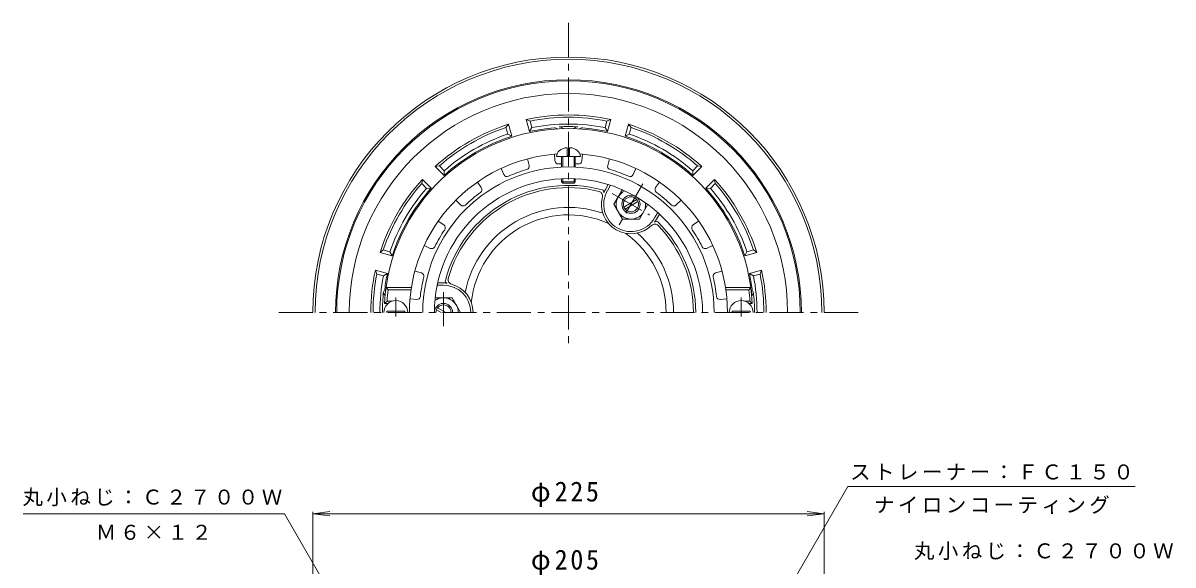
# Model space of a CAD drawing. Units: millimetres, scale not verified. Extents: x -287 to 223, y -346 to 366.
# Drawn here: x -283 to 223, y 127 to 366 of the extents above; entities that cross this region are included whole.
import ezdxf

# ---------------------------------------------------------------- set-up
doc = ezdxf.new("R2010")
doc.units = ezdxf.units.MM
doc.header["$LTSCALE"] = 3
doc.linetypes.add('CHAIN1', pattern=[8, 5, -1, 1, -1])
for name, color, linetype, lineweight in [('0-0', 3, 'Continuous', 9), ('0-1', 2, 'Continuous', 9), ('0-2', 6, 'Continuous', 5), ('0-4', 7, 'Continuous', 9), ('0-5', 7, 'Continuous', 9)]:
    doc.layers.add(name, color=color, linetype=linetype, lineweight=lineweight)
doc.styles.add('ＭＳ ゴシック', font='')
doc.styles.get('ＭＳ ゴシック').set_extended_font_data('MS Gothic')

msp = doc.modelspace()

# ---------------------------------------------------------------- linework, layer by layer
at = {"layer": '0-0', "linetype": 'CHAIN1'}
for p, q in [((-43.438, 365.638), (-43.438, 223.138)), ((-170.938, 238.138), (84.062, 238.138))]:
    msp.add_line(p, q, dxfattribs=at)
at = {"layer": '0-0'}
for radius, start, end in [(112.5, 0, 180), (111.5, 0, 180), (46.276, 70.96222, 169.0378), (42.99, 65.8652, 174.13472), (42.99, 0, 54.13478), (46.276, 0, 49.0378)]:
    msp.add_arc((-43.438, 238.138), radius, start, end, dxfattribs=at)
at = {"layer": '0-1'}
for p, q in [((-69.795, 321.049), (-70.963, 319.614)), ((-70.185, 316.71), (-70.963, 319.614)), ((-68.37, 315.731), (-69.795, 321.049)), ((-60.642, 317.801), (-62.068, 323.12)), ((-60.338, 322.461), (-62.068, 323.12)), ((-59.56, 319.557), (-60.642, 317.801)), ((-59.56, 319.557), (-60.338, 322.461)), ((-27.316, 319.557), (-26.538, 322.461)), ((-26.233, 317.801), (-27.316, 319.557)), ((-24.808, 323.12), (-26.538, 322.461)), ((-26.233, 317.801), (-24.808, 323.12)), ((-18.506, 315.731), (-17.081, 321.049)), ((-15.912, 319.614), (-17.081, 321.049)), ((-16.69, 316.71), (-15.912, 319.614)), ((-68.37, 315.731), (-70.185, 316.71)), ((-16.69, 316.71), (-18.506, 315.731)), ((-100.235, 302.714), (-102.063, 302.42)), ((-98.169, 298.526), (-102.063, 302.42)), ((-98.11, 300.588), (-100.235, 302.714)), ((-98.11, 300.588), (-98.169, 298.526)), ((11.234, 300.588), (13.36, 302.714)), ((11.293, 298.526), (11.234, 300.588)), ((11.293, 298.526), (15.187, 302.42)), ((15.187, 302.42), (13.36, 302.714)), ((-107.72, 296.763), (-108.014, 294.936)), ((-105.888, 292.81), (-108.014, 294.936)), ((-103.826, 292.869), (-107.72, 296.763)), ((-27.196, 292.269), (-25.921, 294.478)), ((-26.33, 291.769), (-24.947, 294.166)), ((16.95, 292.869), (20.844, 296.763)), ((19.012, 292.81), (21.138, 294.936)), ((21.138, 294.936), (20.844, 296.763)), ((-103.826, 292.869), (-105.888, 292.81)), ((19.012, 292.81), (16.95, 292.869)), ((-5.546, 279.769), (-4.162, 282.166)), ((-4.679, 279.269), (-3.404, 281.478)), ((-124.914, 265.663), (-126.349, 264.495)), ((-121.031, 263.07), (-126.349, 264.495)), ((-122.01, 264.885), (-124.914, 265.663)), ((-122.01, 264.885), (-121.031, 263.07)), ((34.155, 263.07), (35.134, 264.885)), ((34.155, 263.07), (39.474, 264.495)), ((35.134, 264.885), (38.038, 265.663)), ((39.474, 264.495), (38.038, 265.663)), ((-123.101, 255.343), (-128.42, 256.768)), ((-127.761, 255.038), (-128.42, 256.768)), ((-124.857, 254.26), (-127.761, 255.038)), ((-124.857, 254.26), (-123.101, 255.343)), ((36.226, 255.343), (41.544, 256.768)), ((37.981, 254.26), (36.226, 255.343)), ((37.981, 254.26), (40.885, 255.038)), ((40.885, 255.038), (41.544, 256.768)), ((-98.438, 250.138), (-101.205, 250.138)), ((-98.438, 251.138), (-100.988, 251.138))]:
    msp.add_line(p, q, dxfattribs=at)
at = {"layer": '0-1', "color": 4, "linetype": 'CHAIN1'}
for p, q in [((-10.686, 294.865), (-21.191, 276.671)), ((-24.161, 290.517), (-7.715, 281.022)), ((-98.438, 232.138), (-98.438, 247.633))]:
    msp.add_line(p, q, dxfattribs=at)
at = {"layer": '0-1', "color": 4}
for p, q in [((-23.438, 285.769), (-19.685, 292.269)), ((-19.033, 284.56), (-13.342, 287.845)), ((-18.533, 283.694), (-12.842, 286.979)), ((-8.438, 285.769), (-12.191, 279.269)), ((-102.188, 244.633), (-94.682, 244.633)), ((-90.935, 238.143), (-94.682, 244.633)), ((-99.438, 238.138), (-101.533, 239.348)), ((-97.438, 238.138), (-101.033, 240.214)), ((-90.938, 238.138), (-90.935, 238.143))]:
    msp.add_line(p, q, dxfattribs=at)
msp.add_lwpolyline([(-23.438, 285.769), (-19.685, 279.269), (-12.191, 279.269)], dxfattribs=at)
for radius in [4, 3.324]:
    msp.add_circle((-15.938, 285.769), radius, dxfattribs=at)
at = {"layer": '0-1'}
for centre, radius, start, end in [((-43.438, 238.138), 102.5, 0, 180), ((-43.438, 238.138), 102, 0, 180), ((-43.438, 238.138), 96.441, 0, 180), ((-43.438, 238.138), 87, 77.63522, 102.36475), ((-43.438, 238.138), 86, 78.66675, 101.33324), ((-43.438, 238.138), 87, 107.63522, 132.36475), ((-43.438, 238.138), 86, 108.66675, 131.33324), ((-43.438, 238.138), 81.5, 94.32832, 102.18677), ((-43.438, 238.138), 83, 78.79947, 101.20049), ((-49.438, 317.411), 2, 52.44321, 94.32849), ((-43.438, 238.138), 81.876, 87.12955, 92.87045), ((-47.438, 317.913), 2, 36.49266, 92.87048), ((-39.438, 317.913), 2, 87.12952, 143.50734), ((-37.438, 317.411), 2, 85.67151, 127.55679), ((-43.438, 238.138), 81.5, 77.81322, 85.67168), ((-43.438, 238.138), 87, 47.63522, 72.36475), ((-43.438, 238.138), 86, 48.66675, 71.33324), ((-43.438, 238.138), 81.5, 107.81322, 132.18677), ((-43.438, 238.138), 83, 108.79947, 131.20049), ((-43.438, 238.138), 81.5, 47.81322, 72.18677), ((-43.438, 238.138), 83, 48.79947, 71.20049), ((-43.438, 238.138), 87, 137.63522, 162.36475), ((-43.438, 238.138), 86, 138.66675, 161.33324), ((-43.438, 238.138), 56, 74.62402, 165.37592), ((-43.438, 238.138), 87, 17.63522, 42.36475), ((-43.438, 238.138), 86, 18.66675, 41.33324), ((-43.438, 238.138), 83, 138.79947, 161.20049), ((-43.438, 238.138), 81.5, 137.81322, 162.18677), ((-43.438, 238.138), 55, 75.82635, 164.17365), ((-30.46, 289.525), 2, 345.50188, 75.82657), ((-15.938, 285.769), 13, 165.50212, 314.49786), ((-28.854, 291.169), 1, 337.312, 74.62364), ((-15.938, 285.769), 12, 149.99997, 329.99992), ((-15.938, 285.769), 13, 150.00023, 157.31186), ((-43.438, 238.138), 81.5, 17.81322, 42.18677), ((-43.438, 238.138), 83, 18.79947, 41.20049), ((-15.938, 285.769), 13, 322.688, 329.99991), ((-5.425, 275.07), 2, 44.17444, 134.49887), ((-4.803, 277.283), 1, 45.37593, 142.68735), ((-43.438, 238.138), 56, 0, 45.3759), ((-43.438, 238.138), 55, 0, 44.17365), ((-43.438, 238.138), 87, 167.63525, 180), ((-43.438, 238.138), 86, 168.66676, 180), ((-43.438, 238.138), 83, 168.79951, 180), ((-43.438, 238.138), 81.5, 167.81323, 172.77383), ((-94.429, 252.592), 2, 164.17444, 254.49887), ((-43.438, 238.138), 81.5, 7.22617, 12.18677), ((-43.438, 238.138), 83, 0, 11.20049), ((-43.438, 238.138), 86, 0, 11.33324), ((-43.438, 238.138), 87, 0, 12.36475), ((-122.306, 248.138), 2, 172.77383, 214.65796), ((-98.438, 238.138), 13, 82.688, 89.99991), ((-98.438, 238.138), 12, 0, 89.99992), ((-96.656, 252.024), 1, 165.37593, 262.68735), ((-98.438, 238.138), 13, 0, 74.49786), ((35.431, 248.138), 2, 325.34143, 7.22617), ((-43.438, 238.138), 81.876, 173.5304, 180), ((-122.805, 247.138), 2, 173.52994, 229.91017), ((35.929, 247.138), 2, 310.089, 6.47006), ((-43.438, 238.138), 81.876, 0, 6.4696)]:
    msp.add_arc(centre, radius, start, end, dxfattribs=at)
at = {"layer": '0-1', "color": 4}
for centre, radius, start, end in [((-15.933, 285.767), 6.5, 114.63715, 5.35175), ((-98.438, 238.144), 6.5, 359.95093, 125.35165), ((-98.438, 238.138), 4, 0, 180), ((-98.438, 238.138), 3.324, 0, 180)]:
    msp.add_arc(centre, radius, start, end, dxfattribs=at)
at = {"layer": '0-2'}
for p, q in [((-43.938, 307.34), (-43.938, 310.722)), ((-61.457, 305.779), (-60.695, 302.918)), ((-49.64, 307.863), (-49.377, 304.914)), ((-48.688, 306.84), (-38.188, 306.84)), ((-46.438, 302.17), (-46.438, 306.84)), ((-45.938, 302.192), (-45.938, 306.84)), ((-40.938, 302.192), (-40.938, 306.84)), ((-40.438, 302.17), (-40.438, 306.84)), ((-37.236, 307.863), (-37.498, 304.914)), ((-25.418, 305.779), (-26.18, 302.918)), ((-73.113, 301.537), (-71.858, 298.855)), ((-13.763, 301.537), (-15.018, 298.855)), ((-83.505, 295.537), (-81.811, 293.109)), ((-46.438, 295.638), (-46.438, 297.062)), ((-46.438, 295.638), (-40.438, 295.638)), ((-46.438, 295.638), (-45.938, 295.138)), ((-45.938, 295.138), (-45.938, 297.085)), ((-45.938, 295.138), (-40.938, 295.138)), ((-40.938, 295.138), (-40.938, 297.085)), ((-40.438, 295.638), (-40.938, 295.138)), ((-40.438, 295.638), (-40.438, 297.062)), ((-3.37, 295.537), (-5.065, 293.109)), ((-93.007, 287.564), (-90.911, 285.474)), ((6.131, 287.564), (4.035, 285.474)), ((-100.72, 278.371), (-98.298, 276.67)), ((13.845, 278.371), (11.422, 276.67)), ((-106.922, 267.629), (-104.237, 266.382)), ((20.046, 267.629), (17.362, 266.382)), ((-111.026, 256.353), (-108.168, 255.583)), ((24.151, 256.353), (21.292, 255.583)), ((-112.568, 249.138), (-123.687, 249.138)), ((-122.81, 248.138), (-123.687, 249.138)), ((-112.72, 248.138), (-122.81, 248.138)), ((25.692, 249.138), (36.812, 249.138)), ((25.844, 248.138), (35.935, 248.138)), ((35.935, 248.138), (36.812, 249.138)), ((-123.281, 243.138), (-124.339, 242.138)), ((-121.039, 243.138), (-123.281, 243.138)), ((-113.18, 244.138), (-110.231, 243.884)), ((26.305, 244.138), (23.355, 243.884)), ((34.163, 243.138), (36.406, 243.138)), ((36.406, 243.138), (37.463, 242.138)), ((-122.838, 242.138), (-124.339, 242.138)), ((-115.438, 238.138), (-115.438, 238.738)), ((28.562, 238.138), (28.562, 238.738)), ((35.963, 242.138), (37.463, 242.138))]:
    msp.add_line(p, q, dxfattribs=at)
at = {"layer": '0-2', "linetype": 'CHAIN1'}
for p, q in [((-119.438, 244.708), (-119.438, 236.331)), ((32.562, 244.708), (32.562, 236.331))]:
    msp.add_line(p, q, dxfattribs=at)
at = {"layer": '0-2'}
for points in [[(-43.938, 307.34), (-42.938, 307.34), (-42.938, 310.722)], [(-123.438, 238.138), (-123.438, 238.738), (-115.438, 238.738)], [(36.562, 238.138), (36.562, 238.738), (28.562, 238.738)]]:
    msp.add_lwpolyline(points, dxfattribs=at)
for centre, radius, start, end in [((-43.438, 238.138), 81, 2.83057, 177.16943), ((-43.438, 238.138), 70, 94.12062, 180), ((-47.883, 305.047), 1.5, 185.08295, 273.80103), ((-38.992, 305.047), 1.5, 266.19861, 354.91734), ((-43.438, 238.138), 70, 0, 85.87938), ((-43.438, 238.138), 64.102, 0, 180), ((-70.499, 299.491), 1.5, 205.08295, 293.80103), ((-43.438, 238.138), 65.556, 106.19884, 113.80116), ((-62.145, 302.532), 1.5, 286.19861, 14.91734), ((-43.438, 238.138), 65.556, 92.62291, 93.80115), ((-43.438, 238.138), 65.556, 86.19884, 87.37709), ((-24.731, 302.532), 1.5, 165.08295, 253.80103), ((-43.438, 238.138), 65.556, 66.19884, 73.80116), ((-16.376, 299.491), 1.5, 246.19861, 334.91734), ((-43.438, 238.138), 59, 0, 180), ((-43.438, 238.138), 65.556, 126.19884, 133.80116), ((-83.041, 292.251), 1.5, 306.19861, 34.91734), ((-3.835, 292.251), 1.5, 145.08295, 233.80103), ((-43.438, 238.138), 65.556, 46.19884, 53.80116), ((-89.851, 286.536), 1.5, 225.08295, 313.80103), ((2.976, 286.536), 1.5, 226.19861, 314.91734), ((-43.438, 238.138), 65.556, 146.19884, 153.80116), ((-99.16, 275.442), 1.5, 326.19861, 54.91734), ((12.284, 275.442), 1.5, 125.08295, 213.80103), ((-43.438, 238.138), 65.556, 26.19884, 33.80116), ((-103.605, 267.743), 1.5, 245.08295, 333.80103), ((16.73, 267.743), 1.5, 206.19861, 294.91734), ((-43.438, 238.138), 65.556, 166.19884, 173.80116), ((-108.558, 254.135), 1.5, 346.19861, 74.91734), ((21.683, 254.135), 1.5, 105.08295, 193.80103), ((-43.438, 238.138), 65.556, 6.19884, 13.80116), ((-43.438, 238.138), 80, 172.81923, 176.41667), ((-43.438, 238.138), 80, 3.58333, 7.18077), ((-119.438, 238.138), 5.25, 0, 180), ((-110.102, 245.379), 1.5, 265.08295, 353.80103), ((23.226, 245.379), 1.5, 186.19861, 274.91734), ((32.562, 238.138), 5.25, 0, 180)]:
    msp.add_arc(centre, radius, start, end, dxfattribs=at)
for start_param, end_param in [(1.6661772, 3.1415927), (6.2831853, 7.7586008)]:
    msp.add_ellipse((-43.438, 306.84), major_axis=(5.25, 0), ratio=0.7428, start_param=start_param, end_param=end_param, dxfattribs=at)
at = {"layer": '0-4'}
for p, q in [((-155.938, 149.508), (-148.502, 150.487)), ((-155.938, -7.349), (-155.938, 150.408)), ((-155.938, 149.508), (69.062, 149.508)), ((-155.938, 149.508), (-148.502, 148.529)), ((69.062, 149.508), (61.626, 150.487)), ((69.062, 149.508), (61.626, 148.529)), ((69.062, -7.349), (69.062, 150.408))]:
    msp.add_line(p, q, dxfattribs=at)
at = {"layer": '0-5'}
for p, q in [((-168.385, 149.508), (-283.492, 149.508)), ((-114.944, 56.946), (-168.385, 149.508))]:
    msp.add_line(p, q, dxfattribs=at)
msp.add_lwpolyline([(20.665, 59.508), (79.554, 161.508), (205.985, 161.508)], dxfattribs=at)

# ---------------------------------------------------------------- texts
at = {"layer": '0-4', "color": 2, "char_height": 8.798, "attachment_point": 7, "style": 'ＭＳ ゴシック'}
for s, insert in [('\\T1.21;\\W0.95;φ225', (-59.938, 152.508)), ('\\T1.21;\\W0.95;φ205', (-59.938, 122.508))]:
    msp.add_mtext(s, dxfattribs=dict(at, insert=insert))
at = {"layer": '0-5', "char_height": 6.598, "attachment_point": 7, "style": 'ＭＳ ゴシック'}
for s, insert in [('\\T1.17;ストレーナー：ＦＣ１５０', (80.52, 164.273)), ('\\T1.17;丸小ねじ：Ｃ２７００Ｗ', (-283.71, 152.8)), ('\\T1.17;ナイロンコーティング', (91.02, 149.397)), ('\\T1.17;Ｍ６×１２', (-251.438, 137.923)), ('\\T1.17;丸小ねじ：Ｃ２７００Ｗ', (108.6, 129.111))]:
    msp.add_mtext(s, dxfattribs=dict(at, insert=insert))

doc.saveas('drawing.dxf')
